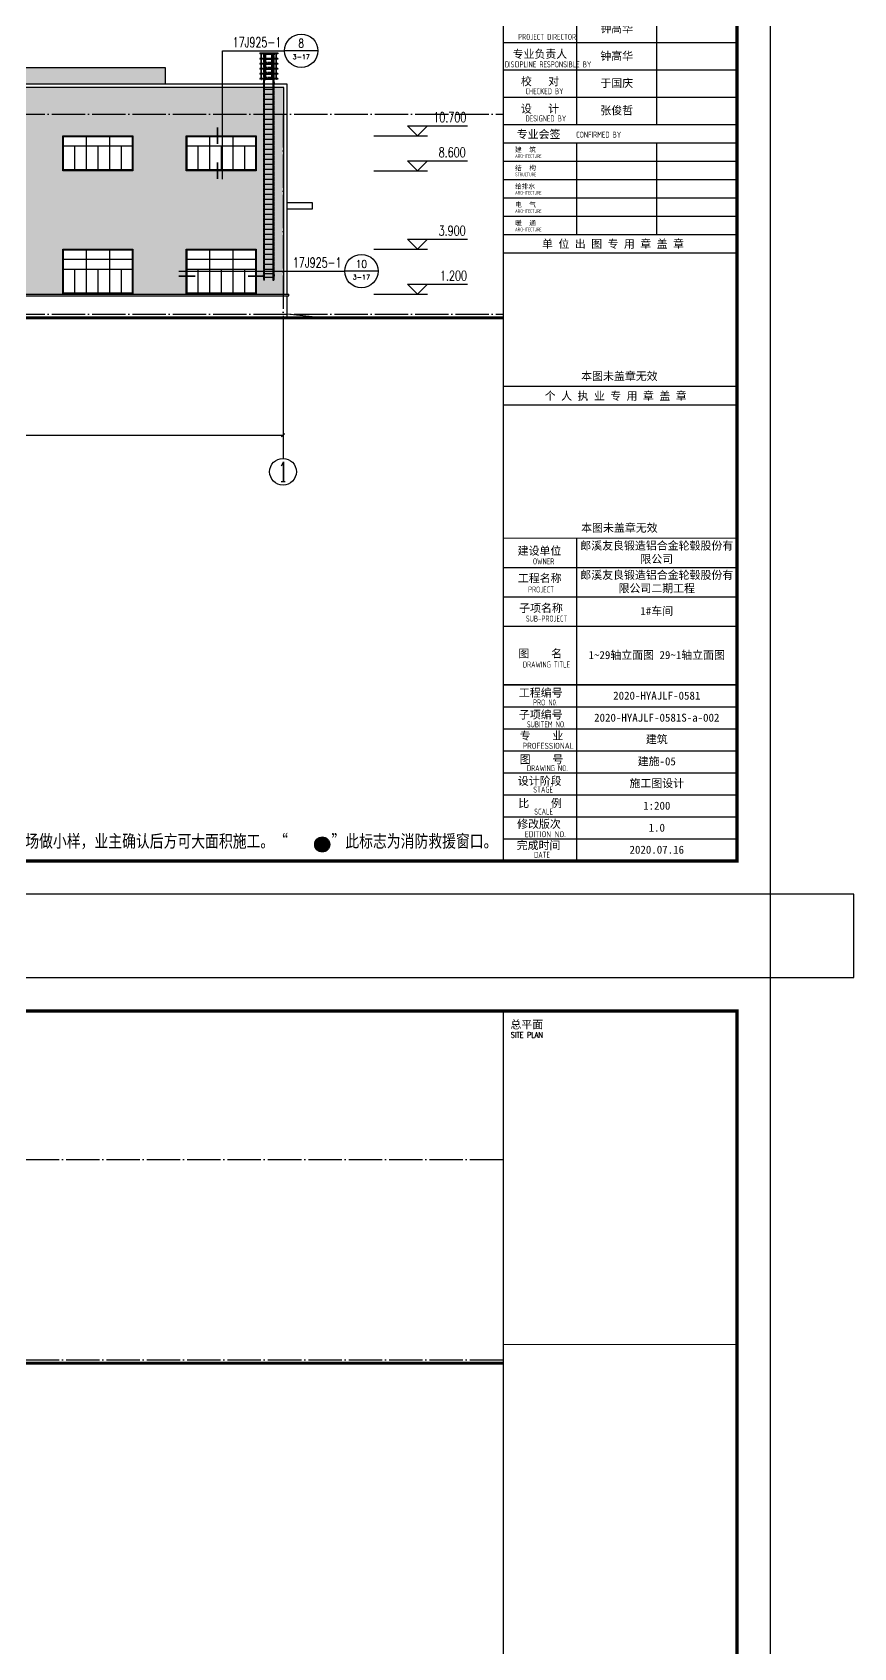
# Model space of a CAD drawing. Extents: x 13276711 to 13543385, y -848943 to -68012.
# Drawn here: x 13494161 to 13543385, y -735628 to -638748 of the extents above; entities that cross this region are included whole.
import ezdxf
from ezdxf.enums import TextEntityAlignment as Align

# ---------------------------------------------------------------- set-up
doc = ezdxf.new("R2010")
doc.units = 0
doc.header["$LTSCALE"] = 1000
doc.header["$MEASUREMENT"] = 0
doc.linetypes.add('DASHED', pattern=[0.75, 0.5, -0.25])
doc.linetypes.add('DOTE', pattern=[2.42, 2, -0.2, 0.02, -0.2])
for name, color, linetype in [('AXIS', 3, 'Continuous'), ('AXIS_TEXT', 7, 'Continuous'), ('DIM_IDEN', 3, 'Continuous'), ('DOTE', 1, 'DOTE'), ('HYTK-GK', 7, 'Continuous'), ('PUB_DIM', 3, 'Continuous'), ('PUB_TEXT', 7, 'Continuous'), ('PUB_TITLE', 4, 'Continuous'), ('TK', 4, 'Continuous'), ('WINDOW', 4, 'Continuous'), ('填充', 251, 'Continuous')]:
    doc.layers.add(name, color=color, linetype=linetype)
doc.styles.add('_TCH_AXIS', font='COMPLEX', dxfattribs={"bigfont": 'GBCBIG'})
doc.styles.add('_TCH_DIM', font='SIMPLEX', dxfattribs={"bigfont": 'GBCBIG'})
doc.styles.add('_TCH_DIM_T3', font='SIMPLEX', dxfattribs={"width": 0.705882, "bigfont": 'GBCBIG'})
doc.styles.add('_TCH_LABEL', font='COMPLEX', dxfattribs={"bigfont": 'GBCBIG'})
doc.styles.add('COMPLEX', font='COMPLEX')
doc.styles.add('ROMANS', font='romans', dxfattribs={"width": 0.65, "height": 231.275})
doc.styles.add('TSSD_REIN', font='tssdeng.shx', dxfattribs={"width": 0.7, "bigfont": 'tssdchn.shx'})
doc.styles.add('图签宋体', font='', dxfattribs={"height": 300})
doc.styles.add('宋体', font='', dxfattribs={"width": 0.8})
doc.styles.get('图签宋体').set_extended_font_data('NSimSun')
doc.styles.get('宋体').set_extended_font_data('SimSun')
doc.dimstyles.new('_TCH_ARCH&&200', dxfattribs={"dimtxt": 595, "dimasz": 200, "dimexe": 500, "dimexo": 600, "dimgap": 252.5, "dimtad": 1, "dimdec": 0, "dimzin": 0, "dimdsep": 46, "dimtxsty": '_TCH_DIM_T3', "dimblk": 'ARCHTICK', "dimcen": 0.09, "dimclrt": 7, "dimazin": 2, "dimtfac": 1, "dimtdec": 0, "dimtix": 1, "dimtmove": 2, "dimatfit": 3, "dimfxl": 0, "dimtolj": 1, "dimtzin": 0, "dimarcsym": 0})

# ---------------------------------------------------------------- blocks, each defined once
blk = doc.blocks.new('1111')
blk.add_lwpolyline([(-4200, 0), (0, 0), (0, -2700), (-4200, -2700)], close=True)
at = {"layer": 'WINDOW'}
for p, q in [((-4150, -600), (-50, -600)), ((-2800, -50), (-2800, -2650)), ((-1400, -50), (-1400, -2650)), ((-4150, -1200), (-50, -1200)), ((-3500, -1200), (-3500, -2650)), ((-2100, -1200), (-2100, -2650)), ((-700, -1200), (-700, -2650))]:
    blk.add_line(p, q, dxfattribs=at)
blk.add_lwpolyline([(-4150, -50), (-50, -50), (-50, -2650), (-4150, -2650)], close=True, dxfattribs=at)
blk = doc.blocks.new('222222')
blk.add_lwpolyline([(-4200, 0), (0, 0), (0, -2100), (-4200, -2100)], close=True)
at = {"layer": 'WINDOW'}
for p, q in [((-4150, -600), (-50, -600)), ((-3500, -600), (-3500, -2050)), ((-2800, -50), (-2800, -2050)), ((-2100, -600), (-2100, -2050)), ((-1400, -50), (-1400, -2050)), ((-700, -600), (-700, -2050))]:
    blk.add_line(p, q, dxfattribs=at)
blk.add_lwpolyline([(-4150, -50), (-50, -50), (-50, -2050), (-4150, -2050)], close=True, dxfattribs=at)
blk = doc.blocks.new('ewrtetretwet')
for p, q in [((13317798, -639983), (13318865, -639983)), ((13317798, -639983), (13317798, -640040)), ((13318865, -640040), (13317798, -640040)), ((13318865, -640315), (13317798, -640315)), ((13317798, -640315), (13317798, -640365)), ((13318865, -640365), (13317798, -640365)), ((13317867, -640315), (13317867, -640040)), ((13317867, -640615), (13317867, -640365)), ((13317897, -640315), (13317897, -640040)), ((13317897, -640615), (13317897, -640365)), ((13318024, -639983), (13318024, -641651)), ((13318081, -641651), (13318081, -639983)), ((13318113, -640315), (13318113, -640040)), ((13318113, -640615), (13318113, -640365)), ((13318143, -640315), (13318143, -640040)), ((13318143, -640615), (13318143, -640365)), ((13318520, -640315), (13318520, -640040)), ((13318520, -640615), (13318520, -640365)), ((13318550, -640315), (13318550, -640040)), ((13318550, -640615), (13318550, -640365)), ((13318581, -639983), (13318581, -641651)), ((13318638, -641651), (13318638, -639983)), ((13318766, -640315), (13318766, -640040)), ((13318766, -640615), (13318766, -640365)), ((13318796, -640315), (13318796, -640040)), ((13318796, -640615), (13318796, -640365)), ((13318865, -639983), (13318865, -640040)), ((13318865, -640315), (13318865, -640365)), ((13318865, -640615), (13317798, -640615)), ((13317798, -640615), (13317798, -640665)), ((13318865, -640665), (13317798, -640665)), ((13318865, -640915), (13317798, -640915)), ((13317798, -640915), (13317798, -640965)), ((13318865, -640965), (13317798, -640965)), ((13318865, -641215), (13317798, -641215)), ((13317798, -641215), (13317798, -641265)), ((13318865, -641265), (13317798, -641265)), ((13317867, -640915), (13317867, -640665)), ((13317867, -641215), (13317867, -640965)), ((13317867, -641515), (13317867, -641265)), ((13317897, -640915), (13317897, -640665)), ((13317897, -641215), (13317897, -640965)), ((13317897, -641515), (13317897, -641265)), ((13318113, -640915), (13318113, -640665)), ((13318113, -641215), (13318113, -640965)), ((13318113, -641515), (13318113, -641265)), ((13318143, -640915), (13318143, -640665)), ((13318143, -641215), (13318143, -640965)), ((13318143, -641515), (13318143, -641265)), ((13318520, -640915), (13318520, -640665)), ((13318520, -641215), (13318520, -640965)), ((13318520, -641515), (13318520, -641265)), ((13318550, -640915), (13318550, -640665)), ((13318550, -641215), (13318550, -640965)), ((13318550, -641515), (13318550, -641265)), ((13318766, -640915), (13318766, -640665)), ((13318766, -641215), (13318766, -640965)), ((13318766, -641515), (13318766, -641265)), ((13318796, -640915), (13318796, -640665)), ((13318796, -641215), (13318796, -640965)), ((13318796, -641515), (13318796, -641265)), ((13318865, -640615), (13318865, -640665)), ((13318865, -640915), (13318865, -640965)), ((13318865, -641215), (13318865, -641265)), ((13318865, -641515), (13317798, -641515)), ((13317798, -641515), (13317798, -641565)), ((13318865, -641565), (13317798, -641565)), ((13317867, -641583), (13317867, -641565)), ((13317867, -641583), (13317897, -641583)), ((13317897, -641583), (13317897, -641565)), ((13318024, -641651), (13318024, -653613)), ((13318081, -653614), (13318081, -641651)), ((13318113, -641583), (13318113, -641565)), ((13318113, -641583), (13318143, -641583)), ((13318143, -641583), (13318143, -641565)), ((13318520, -641583), (13318520, -641565)), ((13318550, -641583), (13318520, -641583)), ((13318550, -641583), (13318550, -641565)), ((13318581, -641651), (13318581, -653614)), ((13318638, -653613), (13318638, -641651)), ((13318766, -641583), (13318766, -641565)), ((13318796, -641583), (13318766, -641583)), ((13318796, -641583), (13318796, -641565)), ((13318865, -641515), (13318865, -641565)), ((13318081, -653614), (13318025, -653614)), ((13318581, -653614), (13318637, -653614))]:
    blk.add_line(p, q)
at = {"linetype": 'DASHED', "ltscale": 0.1}
for p, q in [((13317798, -639990), (13318865, -639990)), ((13318024, -640365), (13318024, -640615)), ((13318031, -641651), (13318031, -639983)), ((13318031, -640365), (13318031, -640615)), ((13318081, -640365), (13318081, -640615)), ((13318581, -640365), (13318581, -640615)), ((13318631, -639983), (13318631, -641651)), ((13318631, -640365), (13318631, -640615)), ((13318638, -640615), (13318638, -640365)), ((13318024, -640665), (13318024, -640915)), ((13318024, -640965), (13318024, -641215)), ((13318024, -641265), (13318024, -641515)), ((13318031, -640665), (13318031, -640915)), ((13318031, -640965), (13318031, -641215)), ((13318031, -641265), (13318031, -641515)), ((13318081, -640665), (13318081, -640915)), ((13318081, -640965), (13318081, -641215)), ((13318081, -641265), (13318081, -641515)), ((13318581, -640665), (13318581, -640915)), ((13318581, -640965), (13318581, -641215)), ((13318581, -641265), (13318581, -641515)), ((13318631, -640665), (13318631, -640915)), ((13318631, -640965), (13318631, -641215)), ((13318631, -641265), (13318631, -641515)), ((13318638, -640915), (13318638, -640665)), ((13318638, -641215), (13318638, -640965)), ((13318638, -641515), (13318638, -641265)), ((13318031, -653614), (13318031, -641651)), ((13318631, -641651), (13318631, -653614))]:
    blk.add_line(p, q, dxfattribs=at)
for points in [[(13317964, -640034), (13318007, -640034), (13318007, -640104)], [(13318581, -640084), (13318081, -640084)], [(13318697, -640034), (13318654, -640034), (13318654, -640104)], [(13318581, -640384), (13318081, -640384)], [(13318113, -640565), (13318081, -640565)], [(13318581, -640684), (13318081, -640684)], [(13318113, -640865), (13318081, -640865)], [(13318581, -640984), (13318081, -640984)], [(13318113, -641165), (13318081, -641165)], [(13318581, -641284), (13318081, -641284)], [(13318581, -640565), (13318550, -640565)], [(13318581, -640865), (13318550, -640865)], [(13318581, -641165), (13318550, -641165)], [(13317964, -641802), (13318007, -641802), (13318007, -641872)], [(13318113, -641465), (13318081, -641465)], [(13318581, -641584), (13318081, -641584)], [(13318581, -641584), (13318081, -641584)], [(13318581, -641852), (13318081, -641852)], [(13318581, -642172), (13318081, -642172)], [(13318581, -641465), (13318550, -641465)], [(13318697, -641802), (13318654, -641802), (13318654, -641872)], [(13318581, -642472), (13318081, -642472)], [(13318581, -642772), (13318081, -642772)], [(13318581, -643072), (13318081, -643072)], [(13318581, -643372), (13318081, -643372)], [(13318581, -643672), (13318081, -643672)], [(13318581, -643972), (13318081, -643972)], [(13318581, -644272), (13318081, -644272)], [(13318581, -644572), (13318081, -644572)], [(13318581, -644872), (13318081, -644872)], [(13318581, -645172), (13318081, -645172)], [(13318581, -645472), (13318081, -645472)], [(13318581, -645772), (13318081, -645772)], [(13318581, -646072), (13318081, -646072)], [(13318581, -646372), (13318081, -646372)], [(13318581, -646672), (13318081, -646672)], [(13318581, -646972), (13318081, -646972)], [(13318581, -647272), (13318081, -647272)], [(13318581, -647572), (13318081, -647572)], [(13318581, -647872), (13318081, -647872)], [(13318581, -648172), (13318081, -648172)], [(13318581, -648472), (13318081, -648472)], [(13318581, -648772), (13318081, -648772)], [(13318581, -649072), (13318081, -649072)], [(13318581, -649372), (13318081, -649372)], [(13318581, -649672), (13318081, -649672)], [(13318581, -649972), (13318081, -649972)], [(13318581, -650272), (13318081, -650272)], [(13318581, -650572), (13318081, -650572)], [(13318581, -650872), (13318081, -650872)], [(13318581, -651172), (13318081, -651172)], [(13318581, -651472), (13318081, -651472)], [(13318581, -651772), (13318081, -651772)], [(13318581, -652072), (13318081, -652072)], [(13318581, -652372), (13318081, -652372)], [(13318581, -652672), (13318081, -652672)], [(13318581, -652972), (13318081, -652972)], [(13317964, -653315), (13318007, -653315), (13318007, -653385)], [(13318581, -653231), (13318081, -653231)], [(13318581, -653452), (13318081, -653452)], [(13318697, -653315), (13318654, -653315), (13318654, -653385)]]:
    blk.add_lwpolyline(points)
for points in [[(13318520, -640565), (13318143, -640565)], [(13318520, -640865), (13318143, -640865)], [(13318520, -641165), (13318143, -641165)], [(13318520, -641465), (13318143, -641465)]]:
    blk.add_lwpolyline(points, dxfattribs=at)
for centre, start, end in [((13318025, -653613), 180, 270), ((13318637, -653613), 270, 0)]:
    blk.add_arc(centre, 1, start, end)
blk = doc.blocks.new('GeYuanFrame_02052802', base_point=(20.09, 4.53))
at = {"layer": 'TK'}
blk.add_lwpolyline([(20.09, 4.53), (20.09, 598.53), (861.09, 598.53), (861.09, 4.53)], close=True, dxfattribs=at)
at = {"layer": 'TK', "const_width": 1}
blk.add_lwpolyline([(45.09, 588.53), (851.09, 588.53), (851.09, 14.53), (45.09, 14.53)], close=True, dxfattribs=at)
at = {"layer": 'TK'}
for points, const_width in [([(781.09, 588.53), (781.09, 14.53)], 0.4), ([(781.09, 488.5), (851.09, 488.5)], 0.35)]:
    blk.add_lwpolyline(points, dxfattribs=dict(at, const_width=const_width))
at = {"layer": 'TK', "style": '图签宋体'}
blk.add_text('总平面', height=2.4, dxfattribs=at).set_placement((783.23, 583.28))
at = {"layer": 'TK', "style": 'ROMANS', "width": 0.76}
blk.add_text('SITE PLAN', height=1.697, dxfattribs=at).set_placement((783.35, 580.49))
blk = doc.blocks.new('GeYuanFrame_43837763', base_point=(20.09, 4.53))
at = {"layer": 'PUB_TITLE'}
for points in [[(1013.09, 235.33), (1013.09, 292.73)], [(1037.09, 235.33), (1037.09, 292.73)], [(1013.09, 202.33), (1013.09, 229.83)], [(1037.09, 202.33), (1037.09, 229.83)], [(1013.09, 14.53), (1013.09, 111.33)]]:
    blk.add_lwpolyline(points, dxfattribs=at)
at = {"layer": 'TK'}
for p, q in [((991.09, 259.93), (1061.09, 259.93)), ((991.09, 251.73), (1061.09, 251.73)), ((991.09, 243.53), (1061.09, 243.53)), ((991.09, 235.33), (1061.09, 235.33)), ((991.09, 235.33), (1061.09, 235.33)), ((991.09, 102.53), (1061.09, 102.53)), ((991.09, 93.73), (1061.09, 93.73)), ((991.09, 84.93), (1013.09, 84.93)), ((991.09, 84.93), (1061.09, 84.93)), ((991.09, 67.37), (1061.09, 67.37)), ((991.09, 67.33), (1061.09, 67.33)), ((991.09, 60.77), (1061.09, 60.77)), ((991.09, 54.17), (1061.09, 54.17)), ((991.09, 47.57), (1061.09, 47.57)), ((991.09, 40.97), (1061.09, 40.97)), ((991.09, 34.37), (1061.09, 34.37)), ((991.09, 27.77), (1061.09, 27.77)), ((991.09, 21.17), (1061.09, 21.17)), ((991.09, 14.53), (1061.09, 14.53))]:
    blk.add_line(p, q, dxfattribs=at)
blk.add_lwpolyline([(20.09, 4.53), (20.09, 598.53), (1071.09, 598.53), (1071.09, 4.53)], close=True, dxfattribs=at)
at = {"layer": 'TK', "const_width": 1}
blk.add_lwpolyline([(45.09, 588.53), (1061.09, 588.53), (1061.09, 14.53), (45.09, 14.53)], close=True, dxfattribs=at)
at = {"layer": 'TK'}
for points, const_width in [([(991.09, 588.53), (991.09, 14.53)], 0.4), ([(991.09, 235.33), (1061.09, 235.33)], 0.35), ([(991.09, 202.33), (1061.09, 202.33)], 0.35), ([(991.09, 156.83), (1061.09, 156.83)], 0.35), ([(991.09, 111.33), (1061.09, 111.33)], 0.35), ([(991.09, 67.37), (1061.09, 67.37)], 0.35)]:
    blk.add_lwpolyline(points, dxfattribs=dict(at, const_width=const_width))
for points in [[(991.09, 235.33), (1061.09, 235.33)], [(991.09, 229.83), (1061.09, 229.83)], [(991.09, 224.33), (1061.09, 224.33)], [(991.09, 218.83), (1061.09, 218.83)], [(991.09, 213.33), (1061.09, 213.33)], [(991.09, 207.83), (1061.09, 207.83)], [(991.09, 202.33), (1061.09, 202.33)], [(991.09, 196.83), (1061.09, 196.83)], [(991.09, 151.33), (1061.09, 151.33)]]:
    blk.add_lwpolyline(points, dxfattribs=at)
at = {"layer": 'TK', "style": 'TSSD_REIN'}
for s, height, width, p in [('PROJECT DIRECTOR', 1.8, 0.7, (995.55, 260.74)), ('DISCIPLINE RESPONSIBLE BY', 1.8, 0.7, (991.57, 252.48)), ('CHECKED BY', 1.8, 0.7, (997.75, 244.44)), ('DESIGNED BY', 1.8, 0.7, (997.76, 236.27)), ('CONFIRMED BY', 1.8, 0.7, (1012.94, 231.42)), ('ARCHITECTURE', 1.08, 0.7, (994.65, 225.34)), ('STRUCTURE', 1.08, 0.7, (994.65, 219.84)), ('ARCHITECTURE', 1.08, 0.7, (994.65, 214.34)), ('ARCHITECTURE', 1.08, 0.7, (994.65, 208.84)), ('ARCHITECTURE', 1.08, 0.7, (994.65, 203.34)), ('OWNER', 1.8, 0.7, (999.98, 103.48)), ('PROJECT', 1.8, 0.7, (998.52, 95.02)), ('SUB-PROJECT', 1.8, 0.7, (997.86, 86.3)), ('DRAWING TITLE', 1.8, 0.7, (996.97, 72.53)), ('PRO N0.', 1.8, 0.7, (1000.01, 61.15)), ('SUBITEM NO.', 1.8, 0.7, (998.15, 54.58)), ('PROFESSIONAL', 1.8, 0.8, (996.88, 48.15)), ('DRAWING NO.', 1.8, 0.7, (998.19, 41.45)), ('STAGE', 1.8, 0.7, (1000.09, 35.03)), ('SCALE', 1.8, 0.7, (1000.38, 28.42)), ('EDITION NO.', 1.8, 0.8, (997.53, 21.64)), ('DATE', 1.8, 0.7, (1000.33, 15.45))]:
    blk.add_text(s, height=height, dxfattribs=dict(at, width=width)).set_placement(p)
at = {"layer": 'TK', "style": '图签宋体'}
for s, height, p in [('专业负责人', 2.4, (993.89, 255.29)), ('校   对', 2.4, (996.38, 247.09)), ('设   计', 2.4, (996.36, 238.89)), ('专业会签', 2.4, (995.12, 231.24)), ('建  筑', 1.44, (994.61, 227.11)), ('结  构', 1.44, (994.61, 221.61)), ('给排水', 1.44, (994.61, 216.11)), ('电  气', 1.44, (994.61, 210.61)), ('暖  通', 1.44, (994.61, 205.11)), ('单 位 出 图 专 用 章 盖 章', 2.4, (1002.72, 198.35)), ('本图未盖章无效', 2.4, (1014.43, 158.7)), ('个 人 执 业 专 用 章 盖 章', 2.4, (1003.52, 152.77)), ('本图未盖章无效', 2.4, (1014.43, 113.2)), ('建设单位', 2.4, (995.39, 106.33)), ('工程名称', 2.4, (995.47, 98.12)), ('子项名称', 2.4, (995.85, 89.14)), ('图    名', 2.4, (995.63, 75.5)), ('工程编号', 2.4, (995.77, 63.77)), ('子项编号', 2.4, (995.77, 57.19)), ('专    业', 2.4, (996.01, 50.88)), ('图    号', 2.4, (996.02, 43.77)), ('设计阶段', 2.4, (995.45, 37.32)), ('比    例', 2.4, (995.59, 30.63)), ('修改版次', 2.4, (995.24, 24.41)), ('完成时间', 2.4, (995.11, 18.02))]:
    blk.add_text(s, height=height, dxfattribs=at).set_placement(p)
at = {"layer": 'TK', "char_height": 2.4, "attachment_point": 5, "style": '图签宋体'}
for s, insert, width in [('钟高华', (1025.09, 264.03), 24), ('钟高华', (1025.09, 255.76), 24), ('于国庆', (1025.09, 247.63), 24), ('张俊哲', (1025.09, 239.43), 24), ('郎溪友良锻造铝合金轮毂股份有限公司', (1037.09, 106.93), 48), ('郎溪友良锻造铝合金轮毂股份有限公司二期工程', (1037.09, 98.13), 48), ('1#车间', (1037.09, 89.33), 48), ('1~29轴立面图 29~1轴立面图', (1037.09, 76.13), 48), ('2020-HYAJLF-0581', (1037.09, 64.07), 48), ('2020-HYAJLF-0581S-a-002', (1037.09, 57.47), 48), ('建筑', (1037.09, 50.87), 48), ('建施-05', (1037.09, 44.27), 48), ('施工图设计', (1037.09, 37.67), 48), ('1:200', (1037.09, 31.07), 48), ('1.0', (1037.09, 24.47), 48), ('2020.07.16', (1037.09, 17.88), 48)]:
    blk.add_mtext(s, dxfattribs=dict(at, insert=insert, width=width))
blk = doc.blocks.new('_AXISO')
blk.add_circle((0, 0), 0.5)
at = {"layer": 'AXIS_TEXT', "style": 'COMPLEX', "width": 1.041667}
blk.add_attdef('A', text='', height=0.56, dxfattribs=at).set_placement((-0.25, -0.28), (0.25, -0.28), align=Align.FIT)
blk = doc.blocks.new('_ArchTick')
at = {"color": 0, "linetype": 'ByBlock', "const_width": 0.4}
blk.add_lwpolyline([(-0.5, -0.5), (0.5, 0.5)], dxfattribs=at)
blk = doc.blocks.new('*D166')
at = {"layer": 'AXIS', "color": 0, "lineweight": -2}
for p, q in [((13346385, -656902), (13346385, -663402)), ((13509185, -656902), (13509185, -663402)), ((13346385, -662902), (13509185, -662902))]:
    blk.add_line(p, q, dxfattribs=at)
at = {"layer": 'Defpoints', "color": 0}
for p in [(13346385, -656302), (13509185, -656302), (13509185, -662902)]:
    blk.add_point(p, dxfattribs=at)
at = {"layer": 'AXIS', "color": 0, "lineweight": -2, "xscale": 200, "yscale": 200, "zscale": 200, "rotation": 180}
blk.add_blockref('_ArchTick', (13346385, -662902), dxfattribs=at)
at = {"layer": 'AXIS', "color": 0, "lineweight": -2, "xscale": 200, "yscale": 200, "zscale": 200}
blk.add_blockref('_ArchTick', (13509185, -662902), dxfattribs=at)
at = {"layer": 'AXIS', "color": 7, "insert": (13427785, -662352), "char_height": 595, "attachment_point": 5, "style": '_TCH_DIM_T3'}
blk.add_mtext('\\A1;162800', dxfattribs=at)

msp = doc.modelspace()

# ---------------------------------------------------------------- hatches: boundary and pattern name
msp.add_hatch(color=1).paths.add_polyline_path([(13511085.8, -687457.9, 1), (13511985.8, -687457.9, 1)])
at = {"layer": '填充'}
h = msp.add_hatch(dxfattribs=at)
h.set_pattern_fill('ANSI33,_O', color=251, scale=200, angle=45)
h.set_pattern_definition([(90, (13443931.9, -641664.76), (-635, 6e-14), []), (90, (13444249.4, -641347.26), (-635, 6e-14), [317.5, -158.75])])
h.paths.add_polyline_path([(13502114.8, -640852.3), (13435871.8, -640852.3), (13435871.8, -641852.3), (13502114.8, -641852.3)])
h.paths.add_polyline_path([(13435871.8, -640852.3), (13353454.8, -640852.3), (13353454.8, -641852.3), (13435871.8, -641852.3)])
h.paths.add_polyline_path([(13509224.8, -642052.3), (13346344.8, -642052.3), (13346344.8, -654452.3), (13347984.8, -654452.3), (13347984.8, -651752.3), (13352184.8, -651752.3), (13352184.8, -654452.3), (13355384.8, -654452.3), (13355384.8, -651752.3), (13359584.8, -651752.3), (13359584.8, -654452.3), (13362784.8, -654452.3), (13362784.8, -651752.3), (13366984.8, -651752.3), (13366984.8, -654452.3), (13369584.8, -654452.3), (13369584.8, -649652.3), (13374984.8, -649652.3), (13374984.8, -654452.3), (13377584.8, -654452.3), (13377584.8, -651752.3), (13381784.8, -651752.3), (13381784.8, -654452.3), (13384984.8, -654452.3), (13384984.8, -651752.3), (13389184.8, -651752.3), (13389184.8, -654452.3), (13392384.8, -654452.3), (13392384.8, -651752.3), (13396584.8, -651752.3), (13396584.8, -654452.3), (13399784.8, -654452.3), (13399784.8, -651752.3), (13403984.8, -651752.3), (13403984.8, -654452.3), (13407184.8, -654452.3), (13407184.8, -651752.3), (13411384.8, -651752.3), (13411384.8, -654452.3), (13414584.8, -654452.3), (13414584.8, -651752.3), (13418784.8, -651752.3), (13418784.8, -654452.3), (13421984.8, -654452.3), (13421984.8, -651752.3), (13426184.8, -651752.3), (13426184.8, -654452.3), (13428784.8, -654452.3), (13428784.8, -649652.3), (13434184.8, -649652.3), (13434184.8, -654452.3), (13436784.8, -654452.3), (13436784.8, -651752.3), (13440984.8, -651752.3), (13440984.8, -654452.3), (13444184.8, -654452.3), (13444184.8, -651752.3), (13448384.8, -651752.3), (13448384.8, -654452.3), (13451584.8, -654452.3), (13451584.8, -651752.3), (13455784.8, -651752.3), (13455784.8, -654452.3), (13458984.8, -654452.3), (13458984.8, -651752.3), (13463184.8, -651752.3), (13463184.8, -654452.3), (13466384.8, -654452.3), (13466384.8, -651752.3), (13470584.8, -651752.3), (13470584.8, -654452.3), (13473784.8, -654452.3), (13473784.8, -651752.3), (13477984.8, -651752.3), (13477984.8, -654452.3), (13480584.8, -654452.3), (13480584.8, -649652.3), (13485984.8, -649652.3), (13485984.8, -654452.3), (13488584.8, -654452.3), (13488584.8, -651752.3), (13492784.8, -651752.3), (13492784.8, -654452.3), (13495984.8, -654452.3), (13495984.8, -651752.3), (13500184.8, -651752.3), (13500184.8, -654452.3), (13503384.8, -654452.3), (13503384.8, -651752.3), (13507584.8, -651752.3), (13507584.8, -654452.3), (13509224.8, -654452.3)])
h.paths.add_polyline_path([(13436784.8, -647052.3), (13436784.8, -644952.3), (13440984.8, -644952.3), (13440984.8, -647052.3)], flags=16)
h.paths.add_polyline_path([(13435234.8, -648952.3), (13435234.8, -649352.3), (13427734.8, -649352.3), (13427734.8, -648952.3)], flags=16)
h.paths.add_polyline_path([(13433584.8, -647052.3), (13429384.8, -647052.3), (13429384.8, -644952.3), (13433584.8, -644952.3)], flags=16)
h.paths.add_polyline_path([(13435871.8, -644292.3, -1), (13435871.8, -644212.3, -1)], flags=16)
h.paths.add_polyline_path([(13444184.8, -647052.3), (13444184.8, -644952.3), (13448384.8, -644952.3), (13448384.8, -647052.3)], flags=16)
h.paths.add_polyline_path([(13426184.8, -647052.3), (13421984.8, -647052.3), (13421984.8, -644952.3), (13426184.8, -644952.3)], flags=16)
h.paths.add_polyline_path([(13451584.8, -647052.3), (13451584.8, -644952.3), (13455784.8, -644952.3), (13455784.8, -647052.3)], flags=16)
h.paths.add_polyline_path([(13418784.8, -647052.3), (13414584.8, -647052.3), (13414584.8, -644952.3), (13418784.8, -644952.3)], flags=16)
h.paths.add_polyline_path([(13458984.8, -647052.3), (13458984.8, -644952.3), (13463184.8, -644952.3), (13463184.8, -647052.3)], flags=16)
h.paths.add_polyline_path([(13411384.8, -647052.3), (13407184.8, -647052.3), (13407184.8, -644952.3), (13411384.8, -644952.3)], flags=16)
h.paths.add_polyline_path([(13466384.8, -647052.3), (13466384.8, -644952.3), (13470584.8, -644952.3), (13470584.8, -647052.3)], flags=16)
h.paths.add_polyline_path([(13403984.8, -647052.3), (13399784.8, -647052.3), (13399784.8, -644952.3), (13403984.8, -644952.3)], flags=16)
h.paths.add_polyline_path([(13473784.8, -647052.3), (13473784.8, -644952.3), (13477984.8, -644952.3), (13477984.8, -647052.3)], flags=16)
h.paths.add_polyline_path([(13396584.8, -647052.3), (13392384.8, -647052.3), (13392384.8, -644952.3), (13396584.8, -644952.3)], flags=16)
h.paths.add_polyline_path([(13479534.8, -648952.3), (13487034.8, -648952.3), (13487034.8, -649352.3), (13479534.8, -649352.3)], flags=16)
h.paths.add_polyline_path([(13481184.8, -647052.3), (13481184.8, -644952.3), (13485384.8, -644952.3), (13485384.8, -647052.3)], flags=16)
h.paths.add_polyline_path([(13389184.8, -647052.3), (13384984.8, -647052.3), (13384984.8, -644952.3), (13389184.8, -644952.3)], flags=16)
h.paths.add_polyline_path([(13488584.8, -647052.3), (13488584.8, -644952.3), (13492784.8, -644952.3), (13492784.8, -647052.3)], flags=16)
h.paths.add_polyline_path([(13381784.8, -647052.3), (13377584.8, -647052.3), (13377584.8, -644952.3), (13381784.8, -644952.3)], flags=16)
h.paths.add_polyline_path([(13495984.8, -647052.3), (13495984.8, -644952.3), (13500184.8, -644952.3), (13500184.8, -647052.3)], flags=16)
h.paths.add_polyline_path([(13376034.8, -648952.3), (13376034.8, -649352.3), (13368534.8, -649352.3), (13368534.8, -648952.3)], flags=16)
h.paths.add_polyline_path([(13374384.8, -647052.3), (13370184.8, -647052.3), (13370184.8, -644952.3), (13374384.8, -644952.3)], flags=16)
h.paths.add_polyline_path([(13503384.8, -647052.3), (13503384.8, -644952.3), (13507584.8, -644952.3), (13507584.8, -647052.3)], flags=16)
h.paths.add_polyline_path([(13366984.8, -647052.3), (13362784.8, -647052.3), (13362784.8, -644952.3), (13366984.8, -644952.3)], flags=16)
h.paths.add_polyline_path([(13359584.8, -647052.3), (13355384.8, -647052.3), (13355384.8, -644952.3), (13359584.8, -644952.3)], flags=16)
h.paths.add_polyline_path([(13352184.8, -647052.3), (13347984.8, -647052.3), (13347984.8, -644952.3), (13352184.8, -644952.3)], flags=16)

# ---------------------------------------------------------------- linework, layer by layer
at = {"ltscale": 0.5}
for p, q in [((13485984.8, -654452.3), (13509524.8, -654452.3)), ((13485984.8, -654552.3), (13509524.8, -654552.3)), ((13509524.8, -654552.3), (13509524.8, -654452.3)), ((13333184.8, -655802.3), (13522384.8, -655802.3)), ((13510924.8, -655802.3), (13509424.8, -655652.3)), ((13333184.8, -655902.3), (13522384.8, -655902.3)), ((13375184.8, -718505.5), (13522384.8, -718505.5)), ((13375184.8, -718605.5), (13522384.8, -718605.5))]:
    msp.add_line(p, q, dxfattribs=at)
for points in [[(13353454.8, -641852.3), (13353454.8, -640852.3), (13502114.8, -640852.3), (13502114.8, -641852.3)], [(13509424.8, -654452.3), (13509424.8, -641852.3), (13346144.8, -641852.3), (13346144.8, -654452.3)], [(13509224.8, -654452.3), (13509224.8, -642052.3), (13346344.8, -642052.3), (13346344.8, -654452.3)], [(13509424.8, -648952.3), (13510924.8, -648952.3), (13510924.8, -649352.3), (13509424.8, -649352.3)], [(13509424.8, -655802.3), (13509424.8, -654552.3)]]:
    msp.add_lwpolyline(points, dxfattribs=at)
at = {"ltscale": 0.5, "const_width": 100}
for points in [[(13333184.8, -655852.3), (13522384.8, -655852.3)], [(13375184.8, -718555.5), (13522384.8, -718555.5)]]:
    msp.add_lwpolyline(points, dxfattribs=at)
at = {"color": 1}
msp.add_circle((13511535.8, -687457.9), 450, dxfattribs=at)
at = {"layer": 'AXIS'}
msp.add_line((13509184.8, -656302.3), (13509184.8, -664302.3), dxfattribs=at)
at = {"layer": 'DIM_IDEN'}
for p, q in [((13505551.1, -639852.3), (13509274.9, -639852.3)), ((13505551.1, -647552.3), (13505551.1, -639852.3)), ((13511274.9, -639852.3), (13509274.9, -639852.3)), ((13502934.8, -653065.8), (13509491.4, -653065.8)), ((13509491.4, -653065.8), (13512884.9, -653065.8)), ((13514884.9, -653065.8), (13512884.9, -653065.8))]:
    msp.add_line(p, q, dxfattribs=at)
at = {"layer": 'DIM_IDEN', "const_width": 100}
for points in [[(13505251.1, -645452.3), (13505251.1, -644452.3)], [(13505251.1, -647552.3), (13505251.1, -646552.3)], [(13502934.8, -653365.8), (13503934.8, -653365.8)], [(13507084.8, -653365.8), (13508084.8, -653365.8)]]:
    msp.add_lwpolyline(points, dxfattribs=at)
at = {"layer": 'DIM_IDEN'}
for centre in [(13510274.9, -639852.3), (13513884.9, -653065.8)]:
    msp.add_circle(centre, 1000, dxfattribs=at)
at = {"layer": 'DOTE'}
for p, q in [((13333184.8, -643652.3), (13522384.8, -643652.3)), ((13509184.8, -643652.3), (13509184.8, -656302.3)), ((13333184.8, -655652.3), (13522384.8, -655652.3)), ((13375184.8, -706355.5), (13522384.8, -706355.5)), ((13375184.8, -718355.5), (13522384.8, -718355.5))]:
    msp.add_line(p, q, dxfattribs=at)
at = {"layer": 'HYTK-GK', "color": 112}
msp.add_lwpolyline([(13538384.8, -690443.1), (13538384.8, -695443.1), (13543384.8, -695443.1), (13543384.8, -690443.1)], close=True, dxfattribs=at)
at = {"layer": 'PUB_DIM'}
for p, q in [((13514634.8, -644952.3), (13517849.8, -644952.3)), ((13517249.8, -644952.3), (13516649.8, -644352.3)), ((13516649.8, -644352.3), (13520249.8, -644352.3)), ((13517249.8, -644952.3), (13517849.8, -644352.3)), ((13514634.8, -647052.3), (13517849.8, -647052.3)), ((13517249.8, -647052.3), (13516649.8, -646452.3)), ((13516649.8, -646452.3), (13520249.8, -646452.3)), ((13517249.8, -647052.3), (13517849.8, -646452.3)), ((13514634.8, -651752.3), (13517849.8, -651752.3)), ((13517249.8, -651752.3), (13516649.8, -651152.3)), ((13516649.8, -651152.3), (13520249.8, -651152.3)), ((13517249.8, -651752.3), (13517849.8, -651152.3)), ((13517249.8, -654452.3), (13516649.8, -653852.3)), ((13516649.8, -653852.3), (13520249.8, -653852.3)), ((13517249.8, -654452.3), (13517849.8, -653852.3)), ((13514634.8, -654452.3), (13517849.8, -654452.3))]:
    msp.add_line(p, q, dxfattribs=at)

# ---------------------------------------------------------------- block references
at = {"xscale": 200, "yscale": 200, "zscale": 200}
for name, p in [('GeYuanFrame_43837763', (13328184.8, -690443.1)), ('GeYuanFrame_02052802', (13370184.8, -814243.1))]:
    msp.add_blockref(name, p, dxfattribs=at)
for name, p in [('ewrtetretwet', (190002.4, 0)), ('222222', (13500184.9, -644952.3)), ('222222', (13507584.9, -644952.3)), ('1111', (13500184.9, -651752.3)), ('1111', (13507584.9, -651752.3))]:
    msp.add_blockref(name, p)
at = {"layer": 'AXIS'}
ref = msp.add_blockref('_AXISO', (13509184.8, -665102.3), dxfattribs=dict(at, xscale=1600, yscale=1600, zscale=1600))
ref.add_attrib('A', '1', dxfattribs={"layer": 'AXIS_TEXT', "ltscale": 0.5, "height": 1176.5, "style": '_TCH_AXIS'}).set_placement((13508932.7, -665690.6), (13509437, -665690.6), align=Align.FIT)

# ---------------------------------------------------------------- texts
at = {"layer": 'PUB_TEXT'}
for s, height, style, width, p in [('17J925-1', 595, '_TCH_LABEL', 0.705882, (13506164.9, -639642.3)), ('10.700', 595, '_TCH_DIM', 0.705882, (13518189.8, -644142.3)), ('8.600', 595, '_TCH_DIM', 0.705882, (13518509.8, -646242.3)), ('3.900', 595, '_TCH_DIM', 0.705882, (13518509.8, -650942.3)), ('17J925-1', 595, '_TCH_LABEL', 0.705882, (13509774.9, -652855.8)), ('1.200', 595, '_TCH_DIM', 0.705882, (13518589.8, -653642.3)), ('立面外墙做法参效果图。所有颜色均需现场做小样，业主确认后方可大面积施工。“', 759.494, '宋体', 0.8, (13478821, -687632.5)), ('”此标志为消防救援窗口。', 759.494, '宋体', 0.8, (13512090.2, -687632.5))]:
    msp.add_text(s, height=height, dxfattribs=dict(at, style=style, width=width)).set_placement(p)
at = {"layer": 'PUB_TEXT', "style": '_TCH_LABEL'}
for s, height, p, p2 in [('8', 522, (13510100.9, -639667.2), (13510448.9, -639667.2)), ('3-17', 272.78, (13509755.3, -640357.7), (13510794.5, -640357.7)), ('10', 452.94, (13513550.6, -652870), (13514219.2, -652870)), ('3-17', 272.78, (13513365.3, -653571.2), (13514404.4, -653571.2))]:
    msp.add_text(s, height=height, dxfattribs=at).set_placement(p, p2, align=Align.FIT)

# ---------------------------------------------------------------- dimensions: what is measured, and where the dimension line sits
at = {"layer": 'AXIS'}
dim = msp.add_aligned_dim(p1=(13346384.8, -656302.3), p2=(13509184.8, -656302.3), distance=-6600, text='162800', dimstyle='_TCH_ARCH&&200', dxfattribs=at)
dim.commit()
dim.dimension.update_dxf_attribs({"geometry": '*D166', "text_midpoint": (13427784.8, -662352.3)})

doc.saveas('drawing.dxf')
